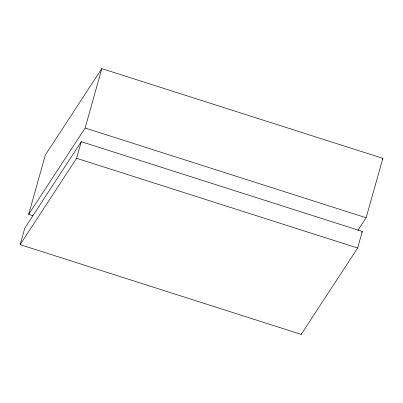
<?xml version="1.0" encoding="UTF-8"?>
<svg xmlns="http://www.w3.org/2000/svg" width="403" height="403" viewBox="0 0 403 403"><rect width="100%" height="100%" fill="white"/><g stroke="black" fill="none" stroke-linecap="round" stroke-linejoin="round"><path stroke-width="0.6" d="M20.15 244.646L24.815 228.058L81.275 141.7L362.307 231.438L357.642 248.026L301.182 334.384L20.15 244.646L76.615 158.288L81.275 141.7M32.85 215.721L28.658 214.381L45.358 154.974L101.818 68.616L382.85 158.354L366.151 217.761L357.889 230.4M28.658 214.381L85.119 128.023L101.818 68.616M301.182 334.384L301.515 333.2M382.16 159.407L382.85 158.354M361.617 232.491L362.307 231.438M85.119 128.023L366.151 217.761M76.615 158.288L357.642 248.026"/></g></svg>
